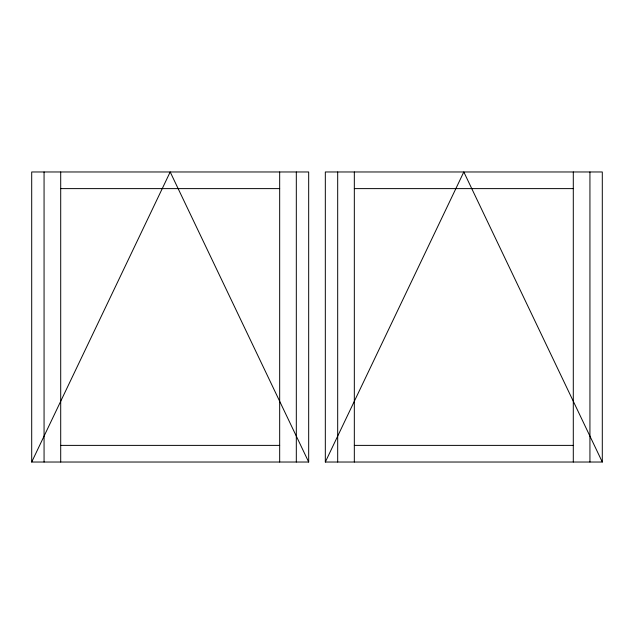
<?xml version="1.0" encoding="UTF-8"?>
<svg xmlns="http://www.w3.org/2000/svg" width="634" height="634" viewBox="0 0 634 634"><rect width="100%" height="100%" fill="white"/><g stroke="black" fill="none" stroke-linecap="round" stroke-linejoin="round"><path stroke-width="0.95" d="M31.7 462.027L170.189 171.972L308.679 462.027L31.7 462.027L31.7 171.972L308.679 171.972L308.679 462.027M325.321 462.027L463.811 171.972L602.3 462.027L325.321 462.027L325.321 171.972L602.3 171.972L602.3 462.027M60.705 188.615L279.673 188.615M354.327 188.615L573.294 188.615M60.705 445.385L279.673 445.385M354.327 445.385L573.294 445.385M589.937 171.972L589.937 462.027M573.294 171.972L573.294 462.027M354.327 171.972L354.327 462.027M337.684 171.972L337.684 462.027M296.316 171.972L296.316 462.027M279.673 171.972L279.673 462.027M60.705 171.972L60.705 462.027M44.063 171.972L44.063 462.027"/></g></svg>
